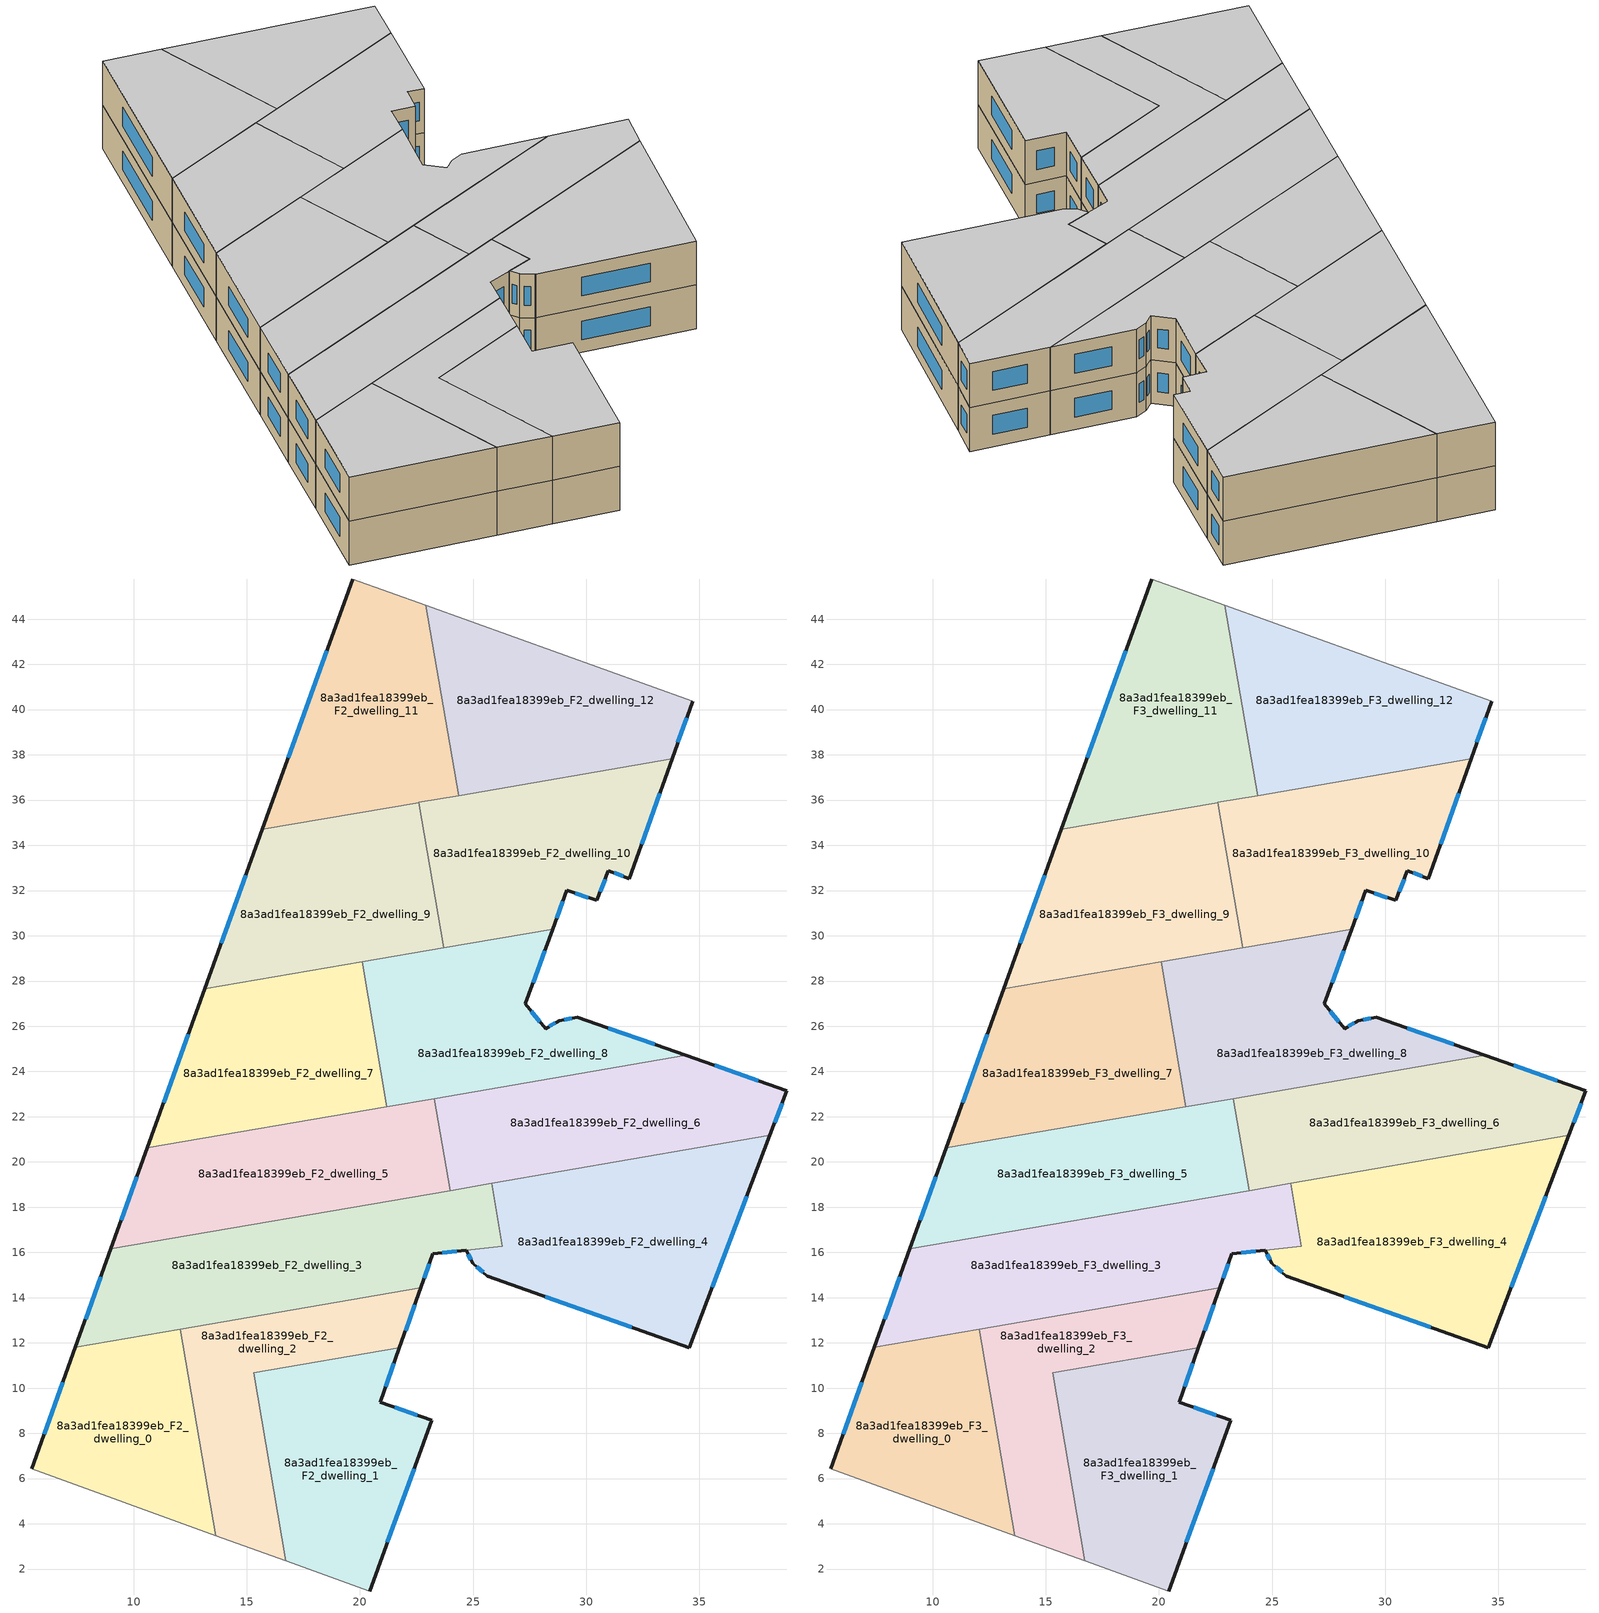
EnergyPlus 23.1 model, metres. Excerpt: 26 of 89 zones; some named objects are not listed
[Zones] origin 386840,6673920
8a3ad1fea18399eb_F2_dwelling_0
 floor to 8a3ad1fea18399eb_F1_dwelling_0 (EU_floor_Construction): 12.06,12.61 13.63,3.48 5.48,6.43 7.42,11.81 z6
 wall outside (EU_wall_Construction): 7.42,11.81 5.48,6.43 z6:9
 wall to 8a3ad1fea18399eb_F2_dwelling_2 (EU_wall_Construction): 13.63,3.48 12.06,12.61 z6:9
 wall adiabatic (EU_wall_Construction): 5.48,6.43 13.63,3.48 z6:9
 wall to 8a3ad1fea18399eb_F2_dwelling_3 (EU_wall_Construction): 12.06,12.61 7.42,11.81 z6:9
 window (EU_Window_Construction): 6.87,10.27 6.04,7.96 z6.86:8.14
8a3ad1fea18399eb_F2_dwelling_1
 floor to 8a3ad1fea18399eb_F1_dwelling_1 (EU_floor_Construction): 21.74,11.78 20.89,9.37 23.18,8.58 20.42,1.03 16.73,2.37 15.3,10.67 z6
 wall outside (EU_wall_Construction): 20.42,1.03 23.18,8.58 20.89,9.37 21.74,11.78 z6:9
 wall to 8a3ad1fea18399eb_F2_dwelling_2 (EU_wall_Construction): 21.74,11.78 15.3,10.67 16.73,2.37 z6:9
 wall adiabatic (EU_wall_Construction): 16.73,2.37 20.42,1.03 z6:9
 window (EU_Window_Construction): 21.13,10.06 21.5,11.09 / 22.53,8.81 21.55,9.15 / 21.21,3.19 22.39,6.43 z6.86:8.14
8a3ad1fea18399eb_F2_dwelling_10
 floor to 8a3ad1fea18399eb_F1_dwelling_10 (EU_floor_Construction): 33.8,37.82 31.91,32.53 30.98,32.88 30.47,31.56 29.15,32.01 28.52,30.29 23.71,29.47 22.6,35.89 z6
 wall outside (EU_wall_Construction): 28.52,30.29 29.15,32.01 30.47,31.56 30.98,32.88 31.91,32.53 33.8,37.82 z6:9
 wall to 8a3ad1fea18399eb_F2_dwelling_9 (EU_wall_Construction): 22.6,35.89 23.71,29.47 z6:9
 wall to 8a3ad1fea18399eb_F2_dwelling_8 (EU_wall_Construction): 23.71,29.47 28.52,30.29 z6:9
 wall to 8a3ad1fea18399eb_F2_dwelling_12 (EU_wall_Construction): 33.8,37.82 24.36,36.2 z6:9
 wall to 8a3ad1fea18399eb_F2_dwelling_11 (EU_wall_Construction): 24.36,36.2 22.6,35.89 z6:9
 window (EU_Window_Construction): 31.25,32.78 31.65,32.63 / 30.62,31.94 30.84,32.51 / 29.53,31.88 30.09,31.69 / 28.7,30.78 28.97,31.52 / 32.45,34.04 33.26,36.31 z6.86:8.14
8a3ad1fea18399eb_F2_dwelling_11
 floor to 8a3ad1fea18399eb_F1_dwelling_11 (EU_floor_Construction): 22.92,44.61 24.36,36.2 15.68,34.7 19.68,45.77 z6
 wall outside (EU_wall_Construction): 19.68,45.77 15.68,34.7 z6:9
 wall adiabatic (EU_wall_Construction): 22.92,44.61 19.68,45.77 z6:9
 wall to 8a3ad1fea18399eb_F2_dwelling_12 (EU_wall_Construction): 24.36,36.2 22.92,44.61 z6:9
 wall to 8a3ad1fea18399eb_F2_dwelling_9 (EU_wall_Construction): 15.68,34.7 22.6,35.89 z6:9
 window (EU_Window_Construction): 18.53,42.61 16.82,37.86 z6.86:8.14
8a3ad1fea18399eb_F2_dwelling_12
 floor to 8a3ad1fea18399eb_F1_dwelling_12 (EU_floor_Construction): 34.71,40.37 33.8,37.82 24.36,36.2 22.92,44.61 z6
 wall outside (EU_wall_Construction): 33.8,37.82 34.71,40.37 z6:9
 wall adiabatic (EU_wall_Construction): 34.71,40.37 22.92,44.61 z6:9
 window (EU_Window_Construction): 34.06,38.55 34.45,39.64 z6.86:8.14
8a3ad1fea18399eb_F2_dwelling_2
 floor to 8a3ad1fea18399eb_F1_dwelling_2 (EU_floor_Construction): 22.69,14.43 21.74,11.78 15.3,10.67 16.73,2.37 13.63,3.48 12.06,12.61 z6
 wall outside (EU_wall_Construction): 21.74,11.78 22.69,14.43 z6:9
 wall adiabatic (EU_wall_Construction): 13.63,3.48 16.73,2.37 z6:9
 wall to 8a3ad1fea18399eb_F2_dwelling_3 (EU_wall_Construction): 22.69,14.43 12.06,12.61 z6:9
 window (EU_Window_Construction): 22.01,12.54 22.42,13.68 z6.86:8.14
8a3ad1fea18399eb_F2_dwelling_3
 floor to 8a3ad1fea18399eb_F1_dwelling_3 (EU_floor_Construction): 25.82,19.05 26.3,16.27 24.69,16.09 23.22,15.94 22.69,14.43 7.42,11.81 8.99,16.16 z6
 wall outside (EU_wall_Construction): 22.69,14.43 23.22,15.94 24.69,16.09 / 8.99,16.16 7.42,11.81 z6:9
 wall to 8a3ad1fea18399eb_F2_dwelling_4 (EU_wall_Construction): 24.7,16.09 26.3,16.27 25.82,19.05 z6:9
 wall to 8a3ad1fea18399eb_F2_dwelling_5 (EU_wall_Construction): 23.98,18.74 8.99,16.16 z6:9
 wall to 8a3ad1fea18399eb_F2_dwelling_6 (EU_wall_Construction): 25.82,19.05 23.98,18.74 z6:9
 window (EU_Window_Construction): 22.84,14.86 23.07,15.51 / 8.54,14.91 7.87,13.05 / 23.64,15.98 24.27,16.05 z6.86:8.14
8a3ad1fea18399eb_F2_dwelling_4
 floor to 8a3ad1fea18399eb_F1_dwelling_4 (EU_floor_Construction): 38.12,21.17 34.56,11.78 25.66,14.95 25.63,14.96 24.99,15.52 24.7,16.1 26.3,16.27 25.83,19.05 z6
 wall outside (EU_wall_Construction): 24.7,16.09 24.99,15.52 25.63,14.96 25.66,14.95 34.56,11.78 38.12,21.17 z6:9
 wall to 8a3ad1fea18399eb_F2_dwelling_6 (EU_wall_Construction): 38.12,21.17 25.83,19.05 z6:9
 window (EU_Window_Construction): 28.2,14.04 32.01,12.69 / 25.17,15.36 25.44,15.12 / 24.78,15.93 24.91,15.68 / 35.58,14.46 37.11,18.49 z6.86:8.14
8a3ad1fea18399eb_F2_dwelling_5
 floor to 8a3ad1fea18399eb_F1_dwelling_5 (EU_floor_Construction): 23.28,22.8 23.98,18.74 8.99,16.16 10.6,20.62 z6
 wall outside (EU_wall_Construction): 10.6,20.62 8.99,16.16 z6:9
 wall to 8a3ad1fea18399eb_F2_dwelling_6 (EU_wall_Construction): 23.98,18.74 23.28,22.8 z6:9
 wall to 8a3ad1fea18399eb_F2_dwelling_7 (EU_wall_Construction): 21.2,22.44 10.6,20.62 z6:9
 wall to 8a3ad1fea18399eb_F2_dwelling_8 (EU_wall_Construction): 23.28,22.8 21.2,22.44 z6:9
 window (EU_Window_Construction): 10.14,19.34 9.45,17.43 z6.86:8.14
8a3ad1fea18399eb_F2_dwelling_6
 floor to 8a3ad1fea18399eb_F1_dwelling_6 (EU_floor_Construction): 38.88,23.15 38.12,21.17 23.98,18.74 23.28,22.8 34.41,24.71 z6
 wall outside (EU_wall_Construction): 38.12,21.17 38.88,23.15 34.41,24.71 z6:9
 wall to 8a3ad1fea18399eb_F2_dwelling_8 (EU_wall_Construction): 34.41,24.71 23.28,22.8 z6:9
 window (EU_Window_Construction): 38.34,21.74 38.66,22.59 / 37.6,23.6 35.69,24.27 z6.86:8.14
8a3ad1fea18399eb_F2_dwelling_7
 floor to 8a3ad1fea18399eb_F1_dwelling_7 (EU_floor_Construction): 20.09,28.84 21.2,22.44 10.6,20.62 13.14,27.65 z6
 wall outside (EU_wall_Construction): 13.14,27.65 10.6,20.62 z6:9
 wall to 8a3ad1fea18399eb_F2_dwelling_8 (EU_wall_Construction): 21.2,22.44 20.09,28.84 z6:9
 wall to 8a3ad1fea18399eb_F2_dwelling_9 (EU_wall_Construction): 20.09,28.84 13.14,27.65 z6:9
 window (EU_Window_Construction): 12.41,25.64 11.33,22.63 z6.86:8.14
8a3ad1fea18399eb_F2_dwelling_8
 floor to 8a3ad1fea18399eb_F1_dwelling_8 (EU_floor_Construction): 34.41,24.71 21.2,22.44 20.09,28.84 28.52,30.29 27.31,26.98 28.21,25.9 28.8,26.25 29.6,26.4 z6
 wall outside (EU_wall_Construction): 34.41,24.71 29.6,26.4 28.8,26.25 28.21,25.9 27.31,26.98 28.52,30.29 z6:9
 wall to 8a3ad1fea18399eb_F2_dwelling_9 (EU_wall_Construction): 23.71,29.47 20.09,28.84 z6:9
 window (EU_Window_Construction): 27.65,27.93 28.17,29.35 / 27.95,26.21 27.57,26.67 / 28.63,26.15 28.38,26 / 29.38,26.36 29.03,26.29 / 33.04,25.2 30.98,25.92 z6.86:8.14
8a3ad1fea18399eb_F2_dwelling_9
 floor to 8a3ad1fea18399eb_F1_dwelling_9 (EU_floor_Construction): 22.6,35.89 23.71,29.47 13.14,27.65 15.68,34.7 z6
 wall outside (EU_wall_Construction): 15.68,34.7 13.14,27.65 z6:9
 window (EU_Window_Construction): 14.95,32.69 13.86,29.66 z6.86:8.14
8a3ad1fea18399eb_F3_dwelling_0
 floor to 8a3ad1fea18399eb_F2_dwelling_0 (EU_floor_Construction): 12.06,12.61 13.63,3.48 5.48,6.43 7.42,11.81 z9
 wall outside (EU_wall_Construction): 7.42,11.81 5.48,6.43 z9:12
 wall to 8a3ad1fea18399eb_F3_dwelling_2 (EU_wall_Construction): 13.63,3.48 12.06,12.61 z9:12
 wall adiabatic (EU_wall_Construction): 5.48,6.43 13.63,3.48 z9:12
 wall to 8a3ad1fea18399eb_F3_dwelling_3 (EU_wall_Construction): 12.06,12.61 7.42,11.81 z9:12
 window (EU_Window_Construction): 6.87,10.27 6.04,7.96 z9.86:11.14
 ceiling to 8a3ad1fea18399eb_F4_dwelling_0 (EU_floor_Construction): 13.63,3.48 12.06,12.61 7.42,11.81 5.48,6.43 z12
8a3ad1fea18399eb_F3_dwelling_1
 floor to 8a3ad1fea18399eb_F2_dwelling_1 (EU_floor_Construction): 21.74,11.78 20.89,9.37 23.18,8.58 20.42,1.03 16.73,2.37 15.3,10.67 z9
 wall outside (EU_wall_Construction): 20.42,1.03 23.18,8.58 20.89,9.37 21.74,11.78 z9:12
 wall to 8a3ad1fea18399eb_F3_dwelling_2 (EU_wall_Construction): 21.74,11.78 15.3,10.67 16.73,2.37 z9:12
 wall adiabatic (EU_wall_Construction): 16.73,2.37 20.42,1.03 z9:12
 window (EU_Window_Construction): 21.13,10.06 21.5,11.09 / 22.53,8.81 21.55,9.15 / 21.21,3.19 22.39,6.43 z9.86:11.14
 ceiling to 8a3ad1fea18399eb_F4_dwelling_1 (EU_floor_Construction): 20.42,1.03 23.18,8.58 20.89,9.37 21.74,11.78 15.3,10.67 16.73,2.37 z12
8a3ad1fea18399eb_F3_dwelling_10
 floor to 8a3ad1fea18399eb_F2_dwelling_10 (EU_floor_Construction): 33.8,37.82 31.91,32.53 30.98,32.88 30.47,31.56 29.15,32.01 28.52,30.29 23.71,29.47 22.6,35.89 z9
 wall outside (EU_wall_Construction): 28.52,30.29 29.15,32.01 30.47,31.56 30.98,32.88 31.91,32.53 33.8,37.82 z9:12
 wall to 8a3ad1fea18399eb_F3_dwelling_9 (EU_wall_Construction): 22.6,35.89 23.71,29.47 z9:12
 wall to 8a3ad1fea18399eb_F3_dwelling_8 (EU_wall_Construction): 23.71,29.47 28.52,30.29 z9:12
 wall to 8a3ad1fea18399eb_F3_dwelling_12 (EU_wall_Construction): 33.8,37.82 24.36,36.2 z9:12
 wall to 8a3ad1fea18399eb_F3_dwelling_11 (EU_wall_Construction): 24.36,36.2 22.6,35.89 z9:12
 window (EU_Window_Construction): 31.25,32.78 31.65,32.63 / 30.62,31.94 30.84,32.51 / 29.53,31.88 30.09,31.69 / 28.7,30.78 28.97,31.52 / 32.45,34.04 33.26,36.31 z9.86:11.14
 ceiling to 8a3ad1fea18399eb_F4_dwelling_10 (EU_floor_Construction): 31.91,32.53 33.8,37.82 22.6,35.89 23.71,29.47 28.52,30.29 29.15,32.01 30.47,31.56 30.98,32.88 z12
8a3ad1fea18399eb_F3_dwelling_11
 floor to 8a3ad1fea18399eb_F2_dwelling_11 (EU_floor_Construction): 22.92,44.61 24.36,36.2 15.68,34.7 19.68,45.77 z9
 wall outside (EU_wall_Construction): 19.68,45.77 15.68,34.7 z9:12
 wall adiabatic (EU_wall_Construction): 22.92,44.61 19.68,45.77 z9:12
 wall to 8a3ad1fea18399eb_F3_dwelling_12 (EU_wall_Construction): 24.36,36.2 22.92,44.61 z9:12
 wall to 8a3ad1fea18399eb_F3_dwelling_9 (EU_wall_Construction): 15.68,34.7 22.6,35.89 z9:12
 window (EU_Window_Construction): 18.53,42.61 16.82,37.86 z9.86:11.14
 ceiling to 8a3ad1fea18399eb_F4_dwelling_11 (EU_floor_Construction): 24.36,36.2 22.92,44.61 19.68,45.77 15.68,34.7 z12
8a3ad1fea18399eb_F3_dwelling_12
 floor to 8a3ad1fea18399eb_F2_dwelling_12 (EU_floor_Construction): 34.71,40.37 33.8,37.82 24.36,36.2 22.92,44.61 z9
 wall outside (EU_wall_Construction): 33.8,37.82 34.71,40.37 z9:12
 wall adiabatic (EU_wall_Construction): 34.71,40.37 22.92,44.61 z9:12
 window (EU_Window_Construction): 34.06,38.55 34.45,39.64 z9.86:11.14
 ceiling to 8a3ad1fea18399eb_F4_dwelling_12 (EU_floor_Construction): 33.8,37.82 34.71,40.37 22.92,44.61 24.36,36.2 z12
8a3ad1fea18399eb_F3_dwelling_2
 floor to 8a3ad1fea18399eb_F2_dwelling_2 (EU_floor_Construction): 22.69,14.43 21.74,11.78 15.3,10.67 16.73,2.37 13.63,3.48 12.06,12.61 z9
 wall outside (EU_wall_Construction): 21.74,11.78 22.69,14.43 z9:12
 wall adiabatic (EU_wall_Construction): 13.63,3.48 16.73,2.37 z9:12
 wall to 8a3ad1fea18399eb_F3_dwelling_3 (EU_wall_Construction): 22.69,14.43 12.06,12.61 z9:12
 window (EU_Window_Construction): 22.01,12.54 22.42,13.68 z9.86:11.14
 ceiling to 8a3ad1fea18399eb_F4_dwelling_2 (EU_floor_Construction): 16.73,2.37 15.3,10.67 21.74,11.78 22.69,14.43 12.06,12.61 13.63,3.48 z12
8a3ad1fea18399eb_F3_dwelling_3
 floor to 8a3ad1fea18399eb_F2_dwelling_3 (EU_floor_Construction): 25.82,19.05 26.3,16.27 24.69,16.09 23.22,15.94 22.69,14.43 7.42,11.81 8.99,16.16 z9
 wall outside (EU_wall_Construction): 22.69,14.43 23.22,15.94 24.69,16.09 / 8.99,16.16 7.42,11.81 z9:12
 wall to 8a3ad1fea18399eb_F3_dwelling_4 (EU_wall_Construction): 24.7,16.09 26.3,16.27 25.82,19.05 z9:12
 wall to 8a3ad1fea18399eb_F3_dwelling_5 (EU_wall_Construction): 23.98,18.74 8.99,16.16 z9:12
 wall to 8a3ad1fea18399eb_F3_dwelling_6 (EU_wall_Construction): 25.82,19.05 23.98,18.74 z9:12
 window (EU_Window_Construction): 22.84,14.86 23.07,15.51 / 8.54,14.91 7.87,13.05 / 23.64,15.98 24.27,16.05 z9.86:11.14
 ceiling to 8a3ad1fea18399eb_F4_dwelling_3 (EU_floor_Construction): 26.3,16.27 25.82,19.05 8.99,16.16 7.42,11.81 22.69,14.43 23.22,15.94 24.69,16.09 z12
8a3ad1fea18399eb_F3_dwelling_4
 floor to 8a3ad1fea18399eb_F2_dwelling_4 (EU_floor_Construction): 38.12,21.17 34.56,11.78 25.66,14.95 25.63,14.96 24.99,15.52 24.7,16.1 26.3,16.27 25.83,19.05 z9
 wall outside (EU_wall_Construction): 24.7,16.09 24.99,15.52 25.63,14.96 25.66,14.95 34.56,11.78 38.12,21.17 z9:12
 wall to 8a3ad1fea18399eb_F3_dwelling_6 (EU_wall_Construction): 38.12,21.17 25.83,19.05 z9:12
 window (EU_Window_Construction): 28.2,14.04 32.01,12.69 / 25.17,15.36 25.44,15.12 / 24.78,15.93 24.91,15.68 / 35.58,14.46 37.11,18.49 z9.86:11.14
 ceiling to 8a3ad1fea18399eb_F4_dwelling_4 (EU_floor_Construction): 34.56,11.78 38.12,21.17 25.82,19.05 26.3,16.27 24.7,16.09 24.99,15.52 25.63,14.96 25.66,14.95 z12
8a3ad1fea18399eb_F3_dwelling_5
 floor to 8a3ad1fea18399eb_F2_dwelling_5 (EU_floor_Construction): 23.28,22.8 23.98,18.74 8.99,16.16 10.6,20.62 z9
 wall outside (EU_wall_Construction): 10.6,20.62 8.99,16.16 z9:12
 wall to 8a3ad1fea18399eb_F3_dwelling_6 (EU_wall_Construction): 23.98,18.74 23.28,22.8 z9:12
 wall to 8a3ad1fea18399eb_F3_dwelling_7 (EU_wall_Construction): 21.2,22.44 10.6,20.62 z9:12
 wall to 8a3ad1fea18399eb_F3_dwelling_8 (EU_wall_Construction): 23.28,22.8 21.2,22.44 z9:12
 window (EU_Window_Construction): 10.14,19.34 9.45,17.43 z9.86:11.14
 ceiling to 8a3ad1fea18399eb_F4_dwelling_5 (EU_floor_Construction): 23.98,18.74 23.28,22.8 10.6,20.62 8.99,16.16 z12
8a3ad1fea18399eb_F3_dwelling_6
 floor to 8a3ad1fea18399eb_F2_dwelling_6 (EU_floor_Construction): 38.88,23.15 38.12,21.17 23.98,18.74 23.28,22.8 34.41,24.71 z9
 wall outside (EU_wall_Construction): 38.12,21.17 38.88,23.15 34.41,24.71 z9:12
 wall to 8a3ad1fea18399eb_F3_dwelling_8 (EU_wall_Construction): 34.41,24.71 23.28,22.8 z9:12
 window (EU_Window_Construction): 38.34,21.74 38.66,22.59 / 37.6,23.6 35.69,24.27 z9.86:11.14
 ceiling to 8a3ad1fea18399eb_F4_dwelling_6 (EU_floor_Construction): 38.12,21.17 38.88,23.15 34.41,24.71 23.28,22.8 23.98,18.74 z12
8a3ad1fea18399eb_F3_dwelling_7
 floor to 8a3ad1fea18399eb_F2_dwelling_7 (EU_floor_Construction): 20.09,28.84 21.2,22.44 10.6,20.62 13.14,27.65 z9
 wall outside (EU_wall_Construction): 13.14,27.65 10.6,20.62 z9:12
 wall to 8a3ad1fea18399eb_F3_dwelling_8 (EU_wall_Construction): 21.2,22.44 20.09,28.84 z9:12
 wall to 8a3ad1fea18399eb_F3_dwelling_9 (EU_wall_Construction): 20.09,28.84 13.14,27.65 z9:12
 window (EU_Window_Construction): 12.41,25.64 11.33,22.63 z9.86:11.14
 ceiling to 8a3ad1fea18399eb_F4_dwelling_7 (EU_floor_Construction): 21.2,22.44 20.09,28.84 13.14,27.65 10.6,20.62 z12
8a3ad1fea18399eb_F3_dwelling_8
 floor to 8a3ad1fea18399eb_F2_dwelling_8 (EU_floor_Construction): 34.41,24.71 21.2,22.44 20.09,28.84 28.52,30.29 27.31,26.98 28.21,25.9 28.8,26.25 29.6,26.4 z9
 wall outside (EU_wall_Construction): 34.41,24.71 29.6,26.4 28.8,26.25 28.21,25.9 27.31,26.98 28.52,30.29 z9:12
 wall to 8a3ad1fea18399eb_F3_dwelling_9 (EU_wall_Construction): 23.71,29.47 20.09,28.84 z9:12
 window (EU_Window_Construction): 27.65,27.93 28.17,29.35 / 27.95,26.21 27.57,26.67 / 28.63,26.15 28.38,26 / 29.38,26.36 29.03,26.29 / 33.04,25.2 30.98,25.92 z9.86:11.14
 ceiling to 8a3ad1fea18399eb_F4_dwelling_8 (EU_floor_Construction): 34.41,24.71 29.6,26.4 28.8,26.25 28.21,25.9 27.31,26.98 28.52,30.29 20.09,28.84 21.2,22.44 z12
8a3ad1fea18399eb_F3_dwelling_9
 floor to 8a3ad1fea18399eb_F2_dwelling_9 (EU_floor_Construction): 22.6,35.89 23.71,29.47 13.14,27.65 15.68,34.7 z9
 wall outside (EU_wall_Construction): 15.68,34.7 13.14,27.65 z9:12
 window (EU_Window_Construction): 14.95,32.69 13.86,29.66 z9.86:11.14
 ceiling to 8a3ad1fea18399eb_F4_dwelling_9 (EU_floor_Construction): 23.71,29.47 22.6,35.89 15.68,34.7 13.14,27.65 z12
[Building]
EU S2 Campaign: North Axis=0; Terrain=City; Solar Distribution=FullExterior
[Site:Location]
Helsinki-Vantaa.AP: Latitude=60.317; Longitude=24.963; Time Zone=2; Elevation=54.6
[SizingPeriod:WeatherFileDays]
AnnualSizingPeriod: Begin Month=1; Begin Day of Month=1; End Month=12; End Day of Month=31; Day of Week for Start Day=Monday; Use Weather File Daylight Saving Period=No; Use Weather File Rain and Snow Indicators=No
[MATERIAL]
EU_InternalMass_Material: Roughness=MediumRough; Thickness=0.1; Conductivity=1; Density=1800; Specific Heat=900; Thermal Absorptance=0.9; Solar Absorptance=0.7; Visible Absorptance=0.7
[MATERIAL:NOMASS] Roughness=MediumRough; Thermal Absorptance=0.9; Solar Absorptance=0.7; Visible Absorptance=0.7
Name | Thermal Resistance
EU_wall_NoMass | 1.10183
EU_floor_NoMass | 1.70606
[WINDOWMATERIAL:SIMPLEGLAZINGSYSTEM]
EU_Window_SimpleGlazing: UFactor=3.11035; Solar Heat Gain Coefficient=0.8; Visible Transmittance=0.8
[CONSTRUCTION]
EU_wall_Construction: EU_wall_NoMass
EU_floor_Construction: EU_floor_NoMass
EU_Window_Construction: EU_Window_SimpleGlazing
EU_InternalMass_Construction: EU_InternalMass_Material
[ZONE] Type=1; Multiplier=1; Ceiling Height=autocalculate; Floor Area=autocalculate; Part of Total Floor Area=Yes
Name | Volume
8a3ad1fea18399eb_F2_dwelling_0; 8a3ad1fea18399eb_F3_dwelling_0 | 139.704
8a3ad1fea18399eb_F2_dwelling_1; 8a3ad1fea18399eb_F3_dwelling_1 | 165.212
8a3ad1fea18399eb_F2_dwelling_10; 8a3ad1fea18399eb_F3_dwelling_10 | 173.615
8a3ad1fea18399eb_F2_dwelling_11; 8a3ad1fea18399eb_F3_dwelling_11 | 173.622
8a3ad1fea18399eb_F2_dwelling_12; 8a3ad1fea18399eb_F3_dwelling_12 | 173.599
8a3ad1fea18399eb_F2_dwelling_2; 8a3ad1fea18399eb_F3_dwelling_2 | 139.725
8a3ad1fea18399eb_F2_dwelling_3; 8a3ad1fea18399eb_F3_dwelling_3 | 206.109
8a3ad1fea18399eb_F2_dwelling_4; 8a3ad1fea18399eb_F3_dwelling_4 | 217.296
8a3ad1fea18399eb_F2_dwelling_5; 8a3ad1fea18399eb_F3_dwelling_5 | 173.637
8a3ad1fea18399eb_F2_dwelling_6; 8a3ad1fea18399eb_F3_dwelling_6 | 173.614
8a3ad1fea18399eb_F2_dwelling_7; 8a3ad1fea18399eb_F3_dwelling_7; 8a3ad1fea18399eb_F2_dwelling_8; 8a3ad1fea18399eb_F3_dwelling_8 | 173.591
8a3ad1fea18399eb_F2_dwelling_9; 8a3ad1fea18399eb_F3_dwelling_9 | 173.61
[INTERNALMASS] Construction=EU_InternalMass_Construction
Name | Zone or ZoneList | Surface Area
8a3ad1fea18399eb_F2_dwelling_0_EU_InternalMass | 8a3ad1fea18399eb_F2_dwelling_0 | 46.5657
8a3ad1fea18399eb_F2_dwelling_1_EU_InternalMass | 8a3ad1fea18399eb_F2_dwelling_1 | 55.0704
8a3ad1fea18399eb_F2_dwelling_2_EU_InternalMass | 8a3ad1fea18399eb_F2_dwelling_2 | 46.5749
8a3ad1fea18399eb_F2_dwelling_3_EU_InternalMass | 8a3ad1fea18399eb_F2_dwelling_3 | 68.6977
8a3ad1fea18399eb_F2_dwelling_4_EU_InternalMass | 8a3ad1fea18399eb_F2_dwelling_4 | 72.4347
8a3ad1fea18399eb_F2_dwelling_5_EU_InternalMass | 8a3ad1fea18399eb_F2_dwelling_5 | 57.8784
8a3ad1fea18399eb_F2_dwelling_6_EU_InternalMass | 8a3ad1fea18399eb_F2_dwelling_6 | 57.871
8a3ad1fea18399eb_F2_dwelling_7_EU_InternalMass | 8a3ad1fea18399eb_F2_dwelling_7 | 57.8636
8a3ad1fea18399eb_F2_dwelling_8_EU_InternalMass | 8a3ad1fea18399eb_F2_dwelling_8 | 57.8677
8a3ad1fea18399eb_F2_dwelling_9_EU_InternalMass | 8a3ad1fea18399eb_F2_dwelling_9 | 57.87
8a3ad1fea18399eb_F2_dwelling_10_EU_InternalMass | 8a3ad1fea18399eb_F2_dwelling_10 | 57.8731
8a3ad1fea18399eb_F2_dwelling_11_EU_InternalMass | 8a3ad1fea18399eb_F2_dwelling_11 | 57.8731
8a3ad1fea18399eb_F2_dwelling_12_EU_InternalMass | 8a3ad1fea18399eb_F2_dwelling_12 | 57.8641
8a3ad1fea18399eb_F3_dwelling_0_EU_InternalMass | 8a3ad1fea18399eb_F3_dwelling_0 | 46.5657
8a3ad1fea18399eb_F3_dwelling_1_EU_InternalMass | 8a3ad1fea18399eb_F3_dwelling_1 | 55.0704
8a3ad1fea18399eb_F3_dwelling_2_EU_InternalMass | 8a3ad1fea18399eb_F3_dwelling_2 | 46.5749
8a3ad1fea18399eb_F3_dwelling_3_EU_InternalMass | 8a3ad1fea18399eb_F3_dwelling_3 | 68.6977
8a3ad1fea18399eb_F3_dwelling_4_EU_InternalMass | 8a3ad1fea18399eb_F3_dwelling_4 | 72.4347
8a3ad1fea18399eb_F3_dwelling_5_EU_InternalMass | 8a3ad1fea18399eb_F3_dwelling_5 | 57.8784
8a3ad1fea18399eb_F3_dwelling_6_EU_InternalMass | 8a3ad1fea18399eb_F3_dwelling_6 | 57.871
8a3ad1fea18399eb_F3_dwelling_7_EU_InternalMass | 8a3ad1fea18399eb_F3_dwelling_7 | 57.8636
8a3ad1fea18399eb_F3_dwelling_8_EU_InternalMass | 8a3ad1fea18399eb_F3_dwelling_8 | 57.8677
8a3ad1fea18399eb_F3_dwelling_9_EU_InternalMass | 8a3ad1fea18399eb_F3_dwelling_9 | 57.87
8a3ad1fea18399eb_F3_dwelling_10_EU_InternalMass | 8a3ad1fea18399eb_F3_dwelling_10 | 57.8731
8a3ad1fea18399eb_F3_dwelling_11_EU_InternalMass | 8a3ad1fea18399eb_F3_dwelling_11 | 57.8731
8a3ad1fea18399eb_F3_dwelling_12_EU_InternalMass | 8a3ad1fea18399eb_F3_dwelling_12 | 57.8641
[OTHEREQUIPMENT] Fuel Type=Electricity; Design Level Calculation Method=Watts/Area; Power per Zone Floor Area=1; Fraction Latent=0; Fraction Radiant=0; Fraction Lost=0; Carbon Dioxide Generation Rate=0; EndUse Subcategory=EU_Step8_InternalGains
Name | Zone or ZoneList or Space or SpaceList | Schedule
EU_Step8_InternalGain_8a3ad1fea18399eb_F2_dwelling_0_f000 | 8a3ad1fea18399eb_F2_dwelling_0 | EU_Step8_GainSchedule_8a3ad1fea18399eb_F2_dwelling_0_f000
EU_Step8_InternalGain_8a3ad1fea18399eb_F2_dwelling_1_f000 | 8a3ad1fea18399eb_F2_dwelling_1 | EU_Step8_GainSchedule_8a3ad1fea18399eb_F2_dwelling_1_f000
EU_Step8_InternalGain_8a3ad1fea18399eb_F2_dwelling_2_f000 | 8a3ad1fea18399eb_F2_dwelling_2 | EU_Step8_GainSchedule_8a3ad1fea18399eb_F2_dwelling_2_f000
EU_Step8_InternalGain_8a3ad1fea18399eb_F2_dwelling_3_f000 | 8a3ad1fea18399eb_F2_dwelling_3 | EU_Step8_GainSchedule_8a3ad1fea18399eb_F2_dwelling_3_f000
EU_Step8_InternalGain_8a3ad1fea18399eb_F2_dwelling_4_f000 | 8a3ad1fea18399eb_F2_dwelling_4 | EU_Step8_GainSchedule_8a3ad1fea18399eb_F2_dwelling_4_f000
EU_Step8_InternalGain_8a3ad1fea18399eb_F2_dwelling_5_f000 | 8a3ad1fea18399eb_F2_dwelling_5 | EU_Step8_GainSchedule_8a3ad1fea18399eb_F2_dwelling_5_f000
EU_Step8_InternalGain_8a3ad1fea18399eb_F2_dwelling_6_f000 | 8a3ad1fea18399eb_F2_dwelling_6 | EU_Step8_GainSchedule_8a3ad1fea18399eb_F2_dwelling_6_f000
EU_Step8_InternalGain_8a3ad1fea18399eb_F2_dwelling_7_f000 | 8a3ad1fea18399eb_F2_dwelling_7 | EU_Step8_GainSchedule_8a3ad1fea18399eb_F2_dwelling_7_f000
EU_Step8_InternalGain_8a3ad1fea18399eb_F2_dwelling_8_f000 | 8a3ad1fea18399eb_F2_dwelling_8 | EU_Step8_GainSchedule_8a3ad1fea18399eb_F2_dwelling_8_f000
EU_Step8_InternalGain_8a3ad1fea18399eb_F2_dwelling_9_f000 | 8a3ad1fea18399eb_F2_dwelling_9 | EU_Step8_GainSchedule_8a3ad1fea18399eb_F2_dwelling_9_f000
EU_Step8_InternalGain_8a3ad1fea18399eb_F2_dwelling_10_f000 | 8a3ad1fea18399eb_F2_dwelling_10 | EU_Step8_GainSchedule_8a3ad1fea18399eb_F2_dwelling_10_f000
EU_Step8_InternalGain_8a3ad1fea18399eb_F2_dwelling_11_f000 | 8a3ad1fea18399eb_F2_dwelling_11 | EU_Step8_GainSchedule_8a3ad1fea18399eb_F2_dwelling_11_f000
EU_Step8_InternalGain_8a3ad1fea18399eb_F2_dwelling_12_f000 | 8a3ad1fea18399eb_F2_dwelling_12 | EU_Step8_GainSchedule_8a3ad1fea18399eb_F2_dwelling_12_f000
EU_Step8_InternalGain_8a3ad1fea18399eb_F3_dwelling_0_f000 | 8a3ad1fea18399eb_F3_dwelling_0 | EU_Step8_GainSchedule_8a3ad1fea18399eb_F3_dwelling_0_f000
EU_Step8_InternalGain_8a3ad1fea18399eb_F3_dwelling_1_f000 | 8a3ad1fea18399eb_F3_dwelling_1 | EU_Step8_GainSchedule_8a3ad1fea18399eb_F3_dwelling_1_f000
EU_Step8_InternalGain_8a3ad1fea18399eb_F3_dwelling_2_f000 | 8a3ad1fea18399eb_F3_dwelling_2 | EU_Step8_GainSchedule_8a3ad1fea18399eb_F3_dwelling_2_f000
EU_Step8_InternalGain_8a3ad1fea18399eb_F3_dwelling_3_f000 | 8a3ad1fea18399eb_F3_dwelling_3 | EU_Step8_GainSchedule_8a3ad1fea18399eb_F3_dwelling_3_f000
EU_Step8_InternalGain_8a3ad1fea18399eb_F3_dwelling_4_f000 | 8a3ad1fea18399eb_F3_dwelling_4 | EU_Step8_GainSchedule_8a3ad1fea18399eb_F3_dwelling_4_f000
EU_Step8_InternalGain_8a3ad1fea18399eb_F3_dwelling_5_f000 | 8a3ad1fea18399eb_F3_dwelling_5 | EU_Step8_GainSchedule_8a3ad1fea18399eb_F3_dwelling_5_f000
EU_Step8_InternalGain_8a3ad1fea18399eb_F3_dwelling_6_f000 | 8a3ad1fea18399eb_F3_dwelling_6 | EU_Step8_GainSchedule_8a3ad1fea18399eb_F3_dwelling_6_f000
EU_Step8_InternalGain_8a3ad1fea18399eb_F3_dwelling_7_f000 | 8a3ad1fea18399eb_F3_dwelling_7 | EU_Step8_GainSchedule_8a3ad1fea18399eb_F3_dwelling_7_f000
EU_Step8_InternalGain_8a3ad1fea18399eb_F3_dwelling_8_f000 | 8a3ad1fea18399eb_F3_dwelling_8 | EU_Step8_GainSchedule_8a3ad1fea18399eb_F3_dwelling_8_f000
EU_Step8_InternalGain_8a3ad1fea18399eb_F3_dwelling_9_f000 | 8a3ad1fea18399eb_F3_dwelling_9 | EU_Step8_GainSchedule_8a3ad1fea18399eb_F3_dwelling_9_f000
EU_Step8_InternalGain_8a3ad1fea18399eb_F3_dwelling_10_f000 | 8a3ad1fea18399eb_F3_dwelling_10 | EU_Step8_GainSchedule_8a3ad1fea18399eb_F3_dwelling_10_f000
EU_Step8_InternalGain_8a3ad1fea18399eb_F3_dwelling_11_f000 | 8a3ad1fea18399eb_F3_dwelling_11 | EU_Step8_GainSchedule_8a3ad1fea18399eb_F3_dwelling_11_f000
EU_Step8_InternalGain_8a3ad1fea18399eb_F3_dwelling_12_f000 | 8a3ad1fea18399eb_F3_dwelling_12 | EU_Step8_GainSchedule_8a3ad1fea18399eb_F3_dwelling_12_f000
[ZONEVENTILATION:DESIGNFLOWRATE] Schedule=EU_AlwaysOn; Design Flow Rate Calculation Method=AirChanges/Hour; Air Changes per Hour=0.756316; Ventilation Type=Natural; Fan Pressure Rise=0; Fan Total Efficiency=1; Constant Term Coefficient=1; Temperature Term Coefficient=0; Velocity Term Coefficient=0; Velocity Squared Term Coefficient=0; Minimum Indoor Temperature=-100; Maximum Indoor Temperature=100; Delta Temperature=-100; Minimum Outdoor Temperature=-100; Maximum Outdoor Temperature=100; Maximum Wind Speed=40
Name | Zone or ZoneList or Space or SpaceList
EU_ConstantAir_8a3ad1fea18399eb_F2_dwelling_0 | 8a3ad1fea18399eb_F2_dwelling_0
EU_ConstantAir_8a3ad1fea18399eb_F2_dwelling_1 | 8a3ad1fea18399eb_F2_dwelling_1
EU_ConstantAir_8a3ad1fea18399eb_F2_dwelling_2 | 8a3ad1fea18399eb_F2_dwelling_2
EU_ConstantAir_8a3ad1fea18399eb_F2_dwelling_3 | 8a3ad1fea18399eb_F2_dwelling_3
EU_ConstantAir_8a3ad1fea18399eb_F2_dwelling_4 | 8a3ad1fea18399eb_F2_dwelling_4
EU_ConstantAir_8a3ad1fea18399eb_F2_dwelling_5 | 8a3ad1fea18399eb_F2_dwelling_5
EU_ConstantAir_8a3ad1fea18399eb_F2_dwelling_6 | 8a3ad1fea18399eb_F2_dwelling_6
EU_ConstantAir_8a3ad1fea18399eb_F2_dwelling_7 | 8a3ad1fea18399eb_F2_dwelling_7
EU_ConstantAir_8a3ad1fea18399eb_F2_dwelling_8 | 8a3ad1fea18399eb_F2_dwelling_8
EU_ConstantAir_8a3ad1fea18399eb_F2_dwelling_9 | 8a3ad1fea18399eb_F2_dwelling_9
EU_ConstantAir_8a3ad1fea18399eb_F2_dwelling_10 | 8a3ad1fea18399eb_F2_dwelling_10
EU_ConstantAir_8a3ad1fea18399eb_F2_dwelling_11 | 8a3ad1fea18399eb_F2_dwelling_11
EU_ConstantAir_8a3ad1fea18399eb_F2_dwelling_12 | 8a3ad1fea18399eb_F2_dwelling_12
EU_ConstantAir_8a3ad1fea18399eb_F3_dwelling_0 | 8a3ad1fea18399eb_F3_dwelling_0
EU_ConstantAir_8a3ad1fea18399eb_F3_dwelling_1 | 8a3ad1fea18399eb_F3_dwelling_1
EU_ConstantAir_8a3ad1fea18399eb_F3_dwelling_2 | 8a3ad1fea18399eb_F3_dwelling_2
EU_ConstantAir_8a3ad1fea18399eb_F3_dwelling_3 | 8a3ad1fea18399eb_F3_dwelling_3
EU_ConstantAir_8a3ad1fea18399eb_F3_dwelling_4 | 8a3ad1fea18399eb_F3_dwelling_4
EU_ConstantAir_8a3ad1fea18399eb_F3_dwelling_5 | 8a3ad1fea18399eb_F3_dwelling_5
EU_ConstantAir_8a3ad1fea18399eb_F3_dwelling_6 | 8a3ad1fea18399eb_F3_dwelling_6
EU_ConstantAir_8a3ad1fea18399eb_F3_dwelling_7 | 8a3ad1fea18399eb_F3_dwelling_7
EU_ConstantAir_8a3ad1fea18399eb_F3_dwelling_8 | 8a3ad1fea18399eb_F3_dwelling_8
EU_ConstantAir_8a3ad1fea18399eb_F3_dwelling_9 | 8a3ad1fea18399eb_F3_dwelling_9
EU_ConstantAir_8a3ad1fea18399eb_F3_dwelling_10 | 8a3ad1fea18399eb_F3_dwelling_10
EU_ConstantAir_8a3ad1fea18399eb_F3_dwelling_11 | 8a3ad1fea18399eb_F3_dwelling_11
EU_ConstantAir_8a3ad1fea18399eb_F3_dwelling_12 | 8a3ad1fea18399eb_F3_dwelling_12
[HVACTEMPLATE:ZONE:IDEALLOADSAIRSYSTEM] System Availability Schedule=EU_AlwaysOn; Maximum Heating Supply Air Temperature=50; Minimum Cooling Supply Air Temperature=13; Maximum Heating Supply Air Humidity Ratio=0.0156; Minimum Cooling Supply Air Humidity Ratio=0.0077; Heating Limit=NoLimit; Cooling Limit=NoLimit; Heating Availability Schedule=EU_AlwaysOn; Cooling Availability Schedule=EU_CoolingOff; Dehumidification Control Type=ConstantSensibleHeatRatio; Cooling Sensible Heat Ratio=0.7; Dehumidification Setpoint=60; Humidification Control Type=None; Humidification Setpoint=30; Outdoor Air Method=None; Outdoor Air Flow Rate per Person=0.00944; Outdoor Air Flow Rate per Zone Floor Area=0; Outdoor Air Flow Rate per Zone=0; Demand Controlled Ventilation Type=None; Outdoor Air Economizer Type=NoEconomizer; Heat Recovery Type=None; Sensible Heat Recovery Effectiveness=0.7; Latent Heat Recovery Effectiveness=0.65
Name | Template Thermostat
8a3ad1fea18399eb_F2_dwelling_0 | EU_HeatOnly_8a3ad1fea18399eb_F2_dwelling_0
8a3ad1fea18399eb_F2_dwelling_1 | EU_HeatOnly_8a3ad1fea18399eb_F2_dwelling_1
8a3ad1fea18399eb_F2_dwelling_2 | EU_HeatOnly_8a3ad1fea18399eb_F2_dwelling_2
8a3ad1fea18399eb_F2_dwelling_3 | EU_HeatOnly_8a3ad1fea18399eb_F2_dwelling_3
8a3ad1fea18399eb_F2_dwelling_4 | EU_HeatOnly_8a3ad1fea18399eb_F2_dwelling_4
8a3ad1fea18399eb_F2_dwelling_5 | EU_HeatOnly_8a3ad1fea18399eb_F2_dwelling_5
8a3ad1fea18399eb_F2_dwelling_6 | EU_HeatOnly_8a3ad1fea18399eb_F2_dwelling_6
8a3ad1fea18399eb_F2_dwelling_7 | EU_HeatOnly_8a3ad1fea18399eb_F2_dwelling_7
8a3ad1fea18399eb_F2_dwelling_8 | EU_HeatOnly_8a3ad1fea18399eb_F2_dwelling_8
8a3ad1fea18399eb_F2_dwelling_9 | EU_HeatOnly_8a3ad1fea18399eb_F2_dwelling_9
8a3ad1fea18399eb_F2_dwelling_10 | EU_HeatOnly_8a3ad1fea18399eb_F2_dwelling_10
8a3ad1fea18399eb_F2_dwelling_11 | EU_HeatOnly_8a3ad1fea18399eb_F2_dwelling_11
8a3ad1fea18399eb_F2_dwelling_12 | EU_HeatOnly_8a3ad1fea18399eb_F2_dwelling_12
8a3ad1fea18399eb_F3_dwelling_0 | EU_HeatOnly_8a3ad1fea18399eb_F3_dwelling_0
8a3ad1fea18399eb_F3_dwelling_1 | EU_HeatOnly_8a3ad1fea18399eb_F3_dwelling_1
8a3ad1fea18399eb_F3_dwelling_2 | EU_HeatOnly_8a3ad1fea18399eb_F3_dwelling_2
8a3ad1fea18399eb_F3_dwelling_3 | EU_HeatOnly_8a3ad1fea18399eb_F3_dwelling_3
8a3ad1fea18399eb_F3_dwelling_4 | EU_HeatOnly_8a3ad1fea18399eb_F3_dwelling_4
8a3ad1fea18399eb_F3_dwelling_5 | EU_HeatOnly_8a3ad1fea18399eb_F3_dwelling_5
8a3ad1fea18399eb_F3_dwelling_6 | EU_HeatOnly_8a3ad1fea18399eb_F3_dwelling_6
8a3ad1fea18399eb_F3_dwelling_7 | EU_HeatOnly_8a3ad1fea18399eb_F3_dwelling_7
8a3ad1fea18399eb_F3_dwelling_8 | EU_HeatOnly_8a3ad1fea18399eb_F3_dwelling_8
8a3ad1fea18399eb_F3_dwelling_9 | EU_HeatOnly_8a3ad1fea18399eb_F3_dwelling_9
8a3ad1fea18399eb_F3_dwelling_10 | EU_HeatOnly_8a3ad1fea18399eb_F3_dwelling_10
8a3ad1fea18399eb_F3_dwelling_11 | EU_HeatOnly_8a3ad1fea18399eb_F3_dwelling_11
8a3ad1fea18399eb_F3_dwelling_12 | EU_HeatOnly_8a3ad1fea18399eb_F3_dwelling_12
[SIZING:ZONE] Zone Cooling Design Supply Air Temperature Input Method=SupplyAirTemperature; Zone Cooling Design Supply Air Temperature=13; Zone Heating Design Supply Air Temperature Input Method=SupplyAirTemperature; Zone Heating Design Supply Air Temperature=50; Zone Cooling Design Supply Air Humidity Ratio=0.008; Zone Heating Design Supply Air Humidity Ratio=0.008; Cooling Design Air Flow Method=DesignDay; Cooling Design Air Flow Rate=0; Cooling Minimum Air Flow per Zone Floor Area=0.000762; Cooling Minimum Air Flow=0; Cooling Minimum Air Flow Fraction=0.2; Heating Design Air Flow Method=DesignDay; Heating Design Air Flow Rate=0; Heating Maximum Air Flow per Zone Floor Area=0.002032; Heating Maximum Air Flow=0.141576; Heating Maximum Air Flow Fraction=0.3; Account for Dedicated Outdoor Air System=No; Dedicated Outdoor Air System Control Strategy=NeutralSupplyAir; Dedicated Outdoor Air Low Setpoint Temperature for Design=autosize; Dedicated Outdoor Air High Setpoint Temperature for Design=autosize; Zone Load Sizing Method=Sensible Load Only No Latent Load; Zone Latent Cooling Design Supply Air Humidity Ratio Input Method=HumidityRatioDifference; Zone Cooling Design Supply Air Humidity Ratio Difference=0.005; Zone Latent Heating Design Supply Air Humidity Ratio Input Method=HumidityRatioDifference; Zone Humidification Design Supply Air Humidity Ratio Difference=0.005
8a3ad1fea18399eb_F2_dwelling_0; 8a3ad1fea18399eb_F2_dwelling_1; 8a3ad1fea18399eb_F2_dwelling_2; 8a3ad1fea18399eb_F2_dwelling_3; 8a3ad1fea18399eb_F2_dwelling_4; 8a3ad1fea18399eb_F2_dwelling_5; 8a3ad1fea18399eb_F2_dwelling_6; 8a3ad1fea18399eb_F2_dwelling_7; 8a3ad1fea18399eb_F2_dwelling_8; 8a3ad1fea18399eb_F2_dwelling_9; 8a3ad1fea18399eb_F2_dwelling_10; 8a3ad1fea18399eb_F2_dwelling_11; 8a3ad1fea18399eb_F2_dwelling_12; 8a3ad1fea18399eb_F3_dwelling_0; 8a3ad1fea18399eb_F3_dwelling_1; 8a3ad1fea18399eb_F3_dwelling_2; 8a3ad1fea18399eb_F3_dwelling_3; 8a3ad1fea18399eb_F3_dwelling_4; 8a3ad1fea18399eb_F3_dwelling_5; 8a3ad1fea18399eb_F3_dwelling_6; 8a3ad1fea18399eb_F3_dwelling_7; 8a3ad1fea18399eb_F3_dwelling_8; 8a3ad1fea18399eb_F3_dwelling_9; 8a3ad1fea18399eb_F3_dwelling_10; 8a3ad1fea18399eb_F3_dwelling_11; 8a3ad1fea18399eb_F3_dwelling_12
[SCHEDULE:CONSTANT]
Name | Hourly Value
EU_AlwaysOn | 1
EU_CoolingOff | 0
[SCHEDULE:FILE] Column Number=1; Rows to Skip at Top=0; Number of Hours of Data=8760; Column Separator=Comma; Interpolate to Timestep=No; Minutes per Item=60; Adjust Schedule for Daylight Savings=Yes
Name | File
EU_Step8_GainSchedule_8a3ad1fea18399eb_F2_dwelling_0_f000 | ../../schedules/8a3ad1fea18399eb/8a3ad1fea18399eb_F2_dwelling_0_f000_gain.csv
EU_Step8_GainSchedule_8a3ad1fea18399eb_F2_dwelling_1_f000 | ../../schedules/8a3ad1fea18399eb/8a3ad1fea18399eb_F2_dwelling_1_f000_gain.csv
EU_Step8_GainSchedule_8a3ad1fea18399eb_F2_dwelling_2_f000 | ../../schedules/8a3ad1fea18399eb/8a3ad1fea18399eb_F2_dwelling_2_f000_gain.csv
EU_Step8_GainSchedule_8a3ad1fea18399eb_F2_dwelling_3_f000 | ../../schedules/8a3ad1fea18399eb/8a3ad1fea18399eb_F2_dwelling_3_f000_gain.csv
EU_Step8_GainSchedule_8a3ad1fea18399eb_F2_dwelling_4_f000 | ../../schedules/8a3ad1fea18399eb/8a3ad1fea18399eb_F2_dwelling_4_f000_gain.csv
EU_Step8_GainSchedule_8a3ad1fea18399eb_F2_dwelling_5_f000 | ../../schedules/8a3ad1fea18399eb/8a3ad1fea18399eb_F2_dwelling_5_f000_gain.csv
EU_Step8_GainSchedule_8a3ad1fea18399eb_F2_dwelling_6_f000 | ../../schedules/8a3ad1fea18399eb/8a3ad1fea18399eb_F2_dwelling_6_f000_gain.csv
EU_Step8_GainSchedule_8a3ad1fea18399eb_F2_dwelling_7_f000 | ../../schedules/8a3ad1fea18399eb/8a3ad1fea18399eb_F2_dwelling_7_f000_gain.csv
EU_Step8_GainSchedule_8a3ad1fea18399eb_F2_dwelling_8_f000 | ../../schedules/8a3ad1fea18399eb/8a3ad1fea18399eb_F2_dwelling_8_f000_gain.csv
EU_Step8_GainSchedule_8a3ad1fea18399eb_F2_dwelling_9_f000 | ../../schedules/8a3ad1fea18399eb/8a3ad1fea18399eb_F2_dwelling_9_f000_gain.csv
EU_Step8_GainSchedule_8a3ad1fea18399eb_F2_dwelling_10_f000 | ../../schedules/8a3ad1fea18399eb/8a3ad1fea18399eb_F2_dwelling_10_f000_gain.csv
EU_Step8_GainSchedule_8a3ad1fea18399eb_F2_dwelling_11_f000 | ../../schedules/8a3ad1fea18399eb/8a3ad1fea18399eb_F2_dwelling_11_f000_gain.csv
EU_Step8_GainSchedule_8a3ad1fea18399eb_F2_dwelling_12_f000 | ../../schedules/8a3ad1fea18399eb/8a3ad1fea18399eb_F2_dwelling_12_f000_gain.csv
EU_Step8_GainSchedule_8a3ad1fea18399eb_F3_dwelling_0_f000 | ../../schedules/8a3ad1fea18399eb/8a3ad1fea18399eb_F3_dwelling_0_f000_gain.csv
EU_Step8_GainSchedule_8a3ad1fea18399eb_F3_dwelling_1_f000 | ../../schedules/8a3ad1fea18399eb/8a3ad1fea18399eb_F3_dwelling_1_f000_gain.csv
EU_Step8_GainSchedule_8a3ad1fea18399eb_F3_dwelling_2_f000 | ../../schedules/8a3ad1fea18399eb/8a3ad1fea18399eb_F3_dwelling_2_f000_gain.csv
EU_Step8_GainSchedule_8a3ad1fea18399eb_F3_dwelling_3_f000 | ../../schedules/8a3ad1fea18399eb/8a3ad1fea18399eb_F3_dwelling_3_f000_gain.csv
EU_Step8_GainSchedule_8a3ad1fea18399eb_F3_dwelling_4_f000 | ../../schedules/8a3ad1fea18399eb/8a3ad1fea18399eb_F3_dwelling_4_f000_gain.csv
EU_Step8_GainSchedule_8a3ad1fea18399eb_F3_dwelling_5_f000 | ../../schedules/8a3ad1fea18399eb/8a3ad1fea18399eb_F3_dwelling_5_f000_gain.csv
EU_Step8_GainSchedule_8a3ad1fea18399eb_F3_dwelling_6_f000 | ../../schedules/8a3ad1fea18399eb/8a3ad1fea18399eb_F3_dwelling_6_f000_gain.csv
EU_Step8_GainSchedule_8a3ad1fea18399eb_F3_dwelling_7_f000 | ../../schedules/8a3ad1fea18399eb/8a3ad1fea18399eb_F3_dwelling_7_f000_gain.csv
EU_Step8_GainSchedule_8a3ad1fea18399eb_F3_dwelling_8_f000 | ../../schedules/8a3ad1fea18399eb/8a3ad1fea18399eb_F3_dwelling_8_f000_gain.csv
EU_Step8_GainSchedule_8a3ad1fea18399eb_F3_dwelling_9_f000 | ../../schedules/8a3ad1fea18399eb/8a3ad1fea18399eb_F3_dwelling_9_f000_gain.csv
EU_Step8_GainSchedule_8a3ad1fea18399eb_F3_dwelling_10_f000 | ../../schedules/8a3ad1fea18399eb/8a3ad1fea18399eb_F3_dwelling_10_f000_gain.csv
EU_Step8_GainSchedule_8a3ad1fea18399eb_F3_dwelling_11_f000 | ../../schedules/8a3ad1fea18399eb/8a3ad1fea18399eb_F3_dwelling_11_f000_gain.csv
EU_Step8_GainSchedule_8a3ad1fea18399eb_F3_dwelling_12_f000 | ../../schedules/8a3ad1fea18399eb/8a3ad1fea18399eb_F3_dwelling_12_f000_gain.csv
